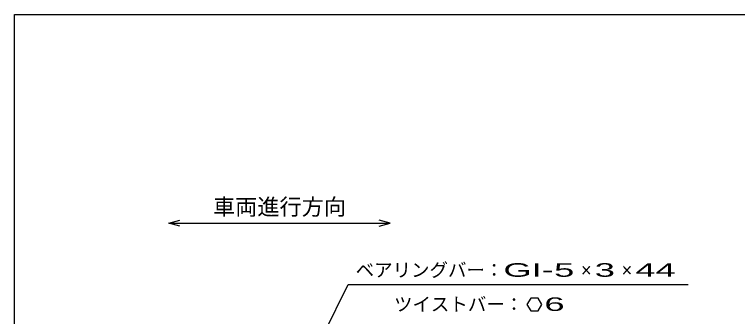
# Model space of a CAD drawing. Units: millimetres, scale not verified. Extents: x -1456 to 1385, y -1026 to 843.
# Drawn here: x -1383 to -600, y 516 to 843 of the extents above; entities that cross this region are included whole.
import ezdxf
from ezdxf.enums import TextEntityAlignment as Align

# ---------------------------------------------------------------- set-up
doc = ezdxf.new("R2010")
doc.units = ezdxf.units.MM
doc.header["$LTSCALE"] = 8
doc.layers.add('0_2', color=150, linetype='Continuous', lineweight=25)
doc.layers.add('22', color=4, linetype='Continuous', lineweight=25)
doc.styles.add('ベクトル', font='')
doc.styles.get('ベクトル').set_extended_font_data('ベクトル')

msp = doc.modelspace()

# ---------------------------------------------------------------- linework, layer by layer
at = {"layer": '0_2'}
for p, q in [((-1383.2, -917.2), (-1383.2, 842.8)), ((-1383.2, 842.8), (1384.8, 842.8))]:
    msp.add_line(p, q, dxfattribs=at)
at = {"layer": '0_2', "color": 4}
for p, q in [((-1216.217, 617.267), (-1204.217, 620.467)), ((-976.217, 617.267), (-988.217, 620.467)), ((-1204.217, 614.067), (-1216.217, 617.267)), ((-1216.217, 617.267), (-976.217, 617.267)), ((-988.217, 614.067), (-976.217, 617.267))]:
    msp.add_line(p, q, dxfattribs=at)
at = {"layer": '22'}
for p, q in [((-1170, 254.5), (-1021.75, 551)), ((-1021.75, 551), (-653.75, 551)), ((-824.249, 536.212), (-828.249, 529.284)), ((-816.249, 536.212), (-824.249, 536.212)), ((-812.25, 529.2), (-816.249, 536.212)), ((-828.249, 529.284), (-824.249, 522.356)), ((-816.249, 522.356), (-812.249, 529.284)), ((-824.249, 522.356), (-816.249, 522.356))]:
    msp.add_line(p, q, dxfattribs=at)

# ---------------------------------------------------------------- texts
at = {"layer": '0_2', "color": 2, "style": 'ベクトル'}
msp.add_text('車両進行方向', height=17.6, dxfattribs=at).set_placement((-1168.217, 634.867), align=Align.MIDDLE_LEFT)
at = {"layer": '22', "color": 2, "style": 'ベクトル'}
for s, p in [('ベアリングバー：', (-1013.75, 566.6)), ('×', (-769.75, 566.6)), ('×', (-725.75, 566.6)), ('ツイストバー：', (-972.25, 529.6))]:
    msp.add_text(s, height=14.66, dxfattribs=at).set_placement(p, align=Align.MIDDLE_LEFT)
at = {"layer": '22', "color": 2, "style": 'ベクトル', "width": 2}
for s, p in [('GI-', (-853.75, 566.6)), (' 5 ', (-809.75, 566.6)), (' 3 ', (-765.75, 566.6)), (' 44 ', (-721.75, 566.6)), (' 6 ', (-820.249, 529.684))]:
    msp.add_text(s, height=14.66, dxfattribs=at).set_placement(p, align=Align.MIDDLE_LEFT)

doc.saveas('drawing.dxf')
